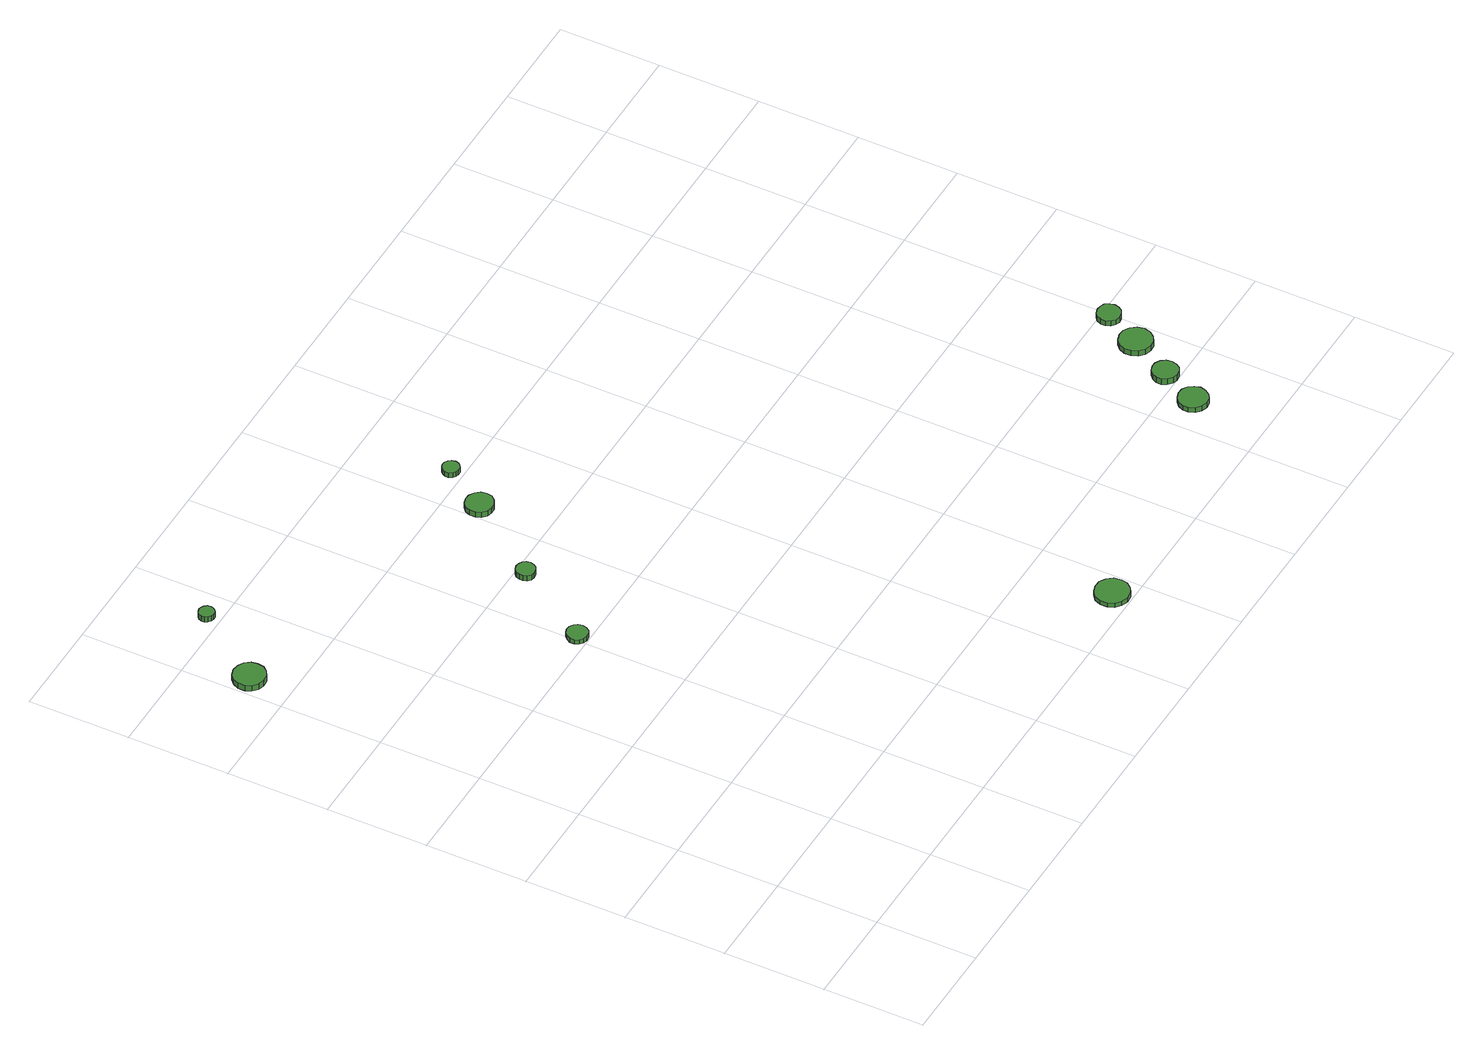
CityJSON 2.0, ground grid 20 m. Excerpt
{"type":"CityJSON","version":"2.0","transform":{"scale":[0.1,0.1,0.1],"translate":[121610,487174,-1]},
"CityObjects":{
"tree1":{"type":"SolitaryVegetationObject","attributes":{"function":"something"},"geometry":[{"type":"MultiSurface","lod":"1","boundaries":[[[0,1,2,3,4,5,6,7,8,9,10,11,12,13,14]],[[15,16,17,18,19,20,21,22,23,24,25,26,27,28,29]],[[0,29,28,1]],[[1,28,27,2]],[[2,27,26,3]],[[3,26,25,4]],[[4,25,24,5]],[[5,24,23,6]],[[6,23,22,7]],[[7,22,21,8]],[[8,21,20,9]],[[9,20,19,10]],[[10,19,18,11]],[[11,18,17,12]],[[12,17,16,13]],[[13,16,15,14]],[[14,15,29,0]]]}]},
"tree2":{"type":"SolitaryVegetationObject","attributes":{"function":"something"},"geometry":[{"type":"MultiSurface","lod":"1","boundaries":[[[30,31,32,33,34,35,36,37,38,39,40,41,42,43,44]],[[45,46,47,48,49,50,51,52,53,54,55,56,57,58,59]],[[30,59,58,31]],[[31,58,57,32]],[[32,57,56,33]],[[33,56,55,34]],[[34,55,54,35]],[[35,54,53,36]],[[36,53,52,37]],[[37,52,51,38]],[[38,51,50,39]],[[39,50,49,40]],[[40,49,48,41]],[[41,48,47,42]],[[42,47,46,43]],[[43,46,45,44]],[[44,45,59,30]]]}]},
"tree3":{"type":"SolitaryVegetationObject","attributes":{"function":"something"},"geometry":[{"type":"MultiSurface","lod":"1","boundaries":[[[60,61,62,63,64,65,66,67,68,69,70,71,72,73,74]],[[75,76,77,78,79,80,81,82,83,84,85,86,87,88,89]],[[60,89,88,61]],[[61,88,87,62]],[[62,87,86,63]],[[63,86,85,64]],[[64,85,84,65]],[[65,84,83,66]],[[66,83,82,67]],[[67,82,81,68]],[[68,81,80,69]],[[69,80,79,70]],[[70,79,78,71]],[[71,78,77,72]],[[72,77,76,73]],[[73,76,75,74]],[[74,75,89,60]]]}]},
"tree4":{"type":"SolitaryVegetationObject","attributes":{"function":"something"},"geometry":[{"type":"MultiSurface","lod":"1","boundaries":[[[90,91,92,93,94,95,96,97,98,99,100,101,102,103,104]],[[105,106,107,108,109,110,111,112,113,114,115,116,117,118,119]],[[90,119,118,91]],[[91,118,117,92]],[[92,117,116,93]],[[93,116,115,94]],[[94,115,114,95]],[[95,114,113,96]],[[96,113,112,97]],[[97,112,111,98]],[[98,111,110,99]],[[99,110,109,100]],[[100,109,108,101]],[[101,108,107,102]],[[102,107,106,103]],[[103,106,105,104]],[[104,105,119,90]]]}]},
"tree5":{"type":"SolitaryVegetationObject","attributes":{"function":"something"},"geometry":[{"type":"MultiSurface","lod":"1","boundaries":[[[120,121,122,123,124,125,126,127,128,129,130,131,132,133,134]],[[135,136,137,138,139,140,141,142,143,144,145,146,147,148,149]],[[120,149,148,121]],[[121,148,147,122]],[[122,147,146,123]],[[123,146,145,124]],[[124,145,144,125]],[[125,144,143,126]],[[126,143,142,127]],[[127,142,141,128]],[[128,141,140,129]],[[129,140,139,130]],[[130,139,138,131]],[[131,138,137,132]],[[132,137,136,133]],[[133,136,135,134]],[[134,135,149,120]]]}]},
"tree6":{"type":"SolitaryVegetationObject","attributes":{"function":"something"},"geometry":[{"type":"MultiSurface","lod":"1","boundaries":[[[150,151,152,153,154,155,156,157,158,159,160,161,162,163,164]],[[165,166,167,168,169,170,171,172,173,174,175,176,177,178,179]],[[150,179,178,151]],[[151,178,177,152]],[[152,177,176,153]],[[153,176,175,154]],[[154,175,174,155]],[[155,174,173,156]],[[156,173,172,157]],[[157,172,171,158]],[[158,171,170,159]],[[159,170,169,160]],[[160,169,168,161]],[[161,168,167,162]],[[162,167,166,163]],[[163,166,165,164]],[[164,165,179,150]]]}]},
"tree7":{"type":"SolitaryVegetationObject","attributes":{"function":"something"},"geometry":[{"type":"MultiSurface","lod":"1","boundaries":[[[180,181,182,183,184,185,186,187,188,189,190,191,192,193,194]],[[195,196,197,198,199,200,201,202,203,204,205,206,207,208,209]],[[180,209,208,181]],[[181,208,207,182]],[[182,207,206,183]],[[183,206,205,184]],[[184,205,204,185]],[[185,204,203,186]],[[186,203,202,187]],[[187,202,201,188]],[[188,201,200,189]],[[189,200,199,190]],[[190,199,198,191]],[[191,198,197,192]],[[192,197,196,193]],[[193,196,195,194]],[[194,195,209,180]]]}]},
"tree8":{"type":"SolitaryVegetationObject","attributes":{"function":"something"},"geometry":[{"type":"MultiSurface","lod":"1","boundaries":[[[210,211,212,213,214,215,216,217,218,219,220,221,222,223,224]],[[225,226,227,228,229,230,231,232,233,234,235,236,237,238,239]],[[210,239,238,211]],[[211,238,237,212]],[[212,237,236,213]],[[213,236,235,214]],[[214,235,234,215]],[[215,234,233,216]],[[216,233,232,217]],[[217,232,231,218]],[[218,231,230,219]],[[219,230,229,220]],[[220,229,228,221]],[[221,228,227,222]],[[222,227,226,223]],[[223,226,225,224]],[[224,225,239,210]]]}]},
"tree9":{"type":"SolitaryVegetationObject","attributes":{"function":"something"},"geometry":[{"type":"MultiSurface","lod":"1","boundaries":[[[240,241,242,243,244,245,246,247,248,249,250,251,252,253,254]],[[255,256,257,258,259,260,261,262,263,264,265,266,267,268,269]],[[240,269,268,241]],[[241,268,267,242]],[[242,267,266,243]],[[243,266,265,244]],[[244,265,264,245]],[[245,264,263,246]],[[246,263,262,247]],[[247,262,261,248]],[[248,261,260,249]],[[249,260,259,250]],[[250,259,258,251]],[[251,258,257,252]],[[252,257,256,253]],[[253,256,255,254]],[[254,255,269,240]]]}]},
"tree10":{"type":"SolitaryVegetationObject","attributes":{"function":"something"},"geometry":[{"type":"MultiSurface","lod":"1","boundaries":[[[270,271,272,273,274,275,276,277,278,279,280,281,282,283,284]],[[285,286,287,288,289,290,291,292,293,294,295,296,297,298,299]],[[270,299,298,271]],[[271,298,297,272]],[[272,297,296,273]],[[273,296,295,274]],[[274,295,294,275]],[[275,294,293,276]],[[276,293,292,277]],[[277,292,291,278]],[[278,291,290,279]],[[279,290,289,280]],[[280,289,288,281]],[[281,288,287,282]],[[282,287,286,283]],[[283,286,285,284]],[[284,285,299,270]]]}]},
"tree11":{"type":"SolitaryVegetationObject","attributes":{"function":"something"},"geometry":[{"type":"MultiSurface","lod":"1","boundaries":[[[300,301,302,303,304,305,306,307,308,309,310,311,312,313,314]],[[315,316,317,318,319,320,321,322,323,324,325,326,327,328,329]],[[300,329,328,301]],[[301,328,327,302]],[[302,327,326,303]],[[303,326,325,304]],[[304,325,324,305]],[[305,324,323,306]],[[306,323,322,307]],[[307,322,321,308]],[[308,321,320,309]],[[309,320,319,310]],[[310,319,318,311]],[[311,318,317,312]],[[312,317,316,313]],[[313,316,315,314]],[[314,315,329,300]]]}]}
},
"vertices":[
[62,1280,24],[60,1292,24],[52,1303,24],[41,1309,24],[28,1311,24],[16,1307,24],[6,1298,24],[1,1286,24],[1,1273,24],[6,1262,24],[16,1253,24],[28,1249,24],[41,1250,24],[52,1257,24],[60,1267,24],[60,1267,11],[52,1257,11],[41,1250,11],[28,1249,11],[16,1253,11],[6,1262,11],[1,1273,11],[1,1286,11],[6,1298,11],[16,1307,11],[28,1311,11],[41,1309,11],[52,1303,11],[60,1292,11],[62,1280,11],
[156,1425,23],[155,1431,23],[151,1436,23],[146,1439,23],[140,1440,23],[134,1438,23],[129,1434,23],[126,1428,23],[126,1422,23],[129,1416,23],[134,1412,23],[140,1410,23],[146,1410,23],[151,1414,23],[155,1419,23],[155,1419,11],[151,1414,11],[146,1410,11],[140,1410,11],[134,1412,11],[129,1416,11],[126,1422,11],[126,1428,11],[129,1434,11],[134,1438,11],[140,1440,11],[146,1439,11],[151,1436,11],[155,1431,11],[156,1425,11],
[431,822,16],[429,831,16],[424,837,16],[417,842,16],[408,843,16],[400,840,16],[394,834,16],[390,827,16],[390,818,16],[394,810,16],[400,805,16],[408,802,16],[417,803,16],[424,807,16],[429,814,16],[429,814,6],[424,807,6],[417,803,6],[408,802,6],[400,805,6],[394,810,6],[390,818,6],[390,827,6],[394,834,6],[400,840,6],[408,843,6],[417,842,6],[424,837,6],[429,831,6],[431,822,6],
[527,978,22],[525,986,22],[521,992,22],[514,996,22],[506,997,22],[499,995,22],[493,990,22],[490,982,22],[490,975,22],[493,967,22],[499,962,22],[506,960,22],[514,961,22],[521,965,22],[525,971,22],[525,971,10],[521,965,10],[514,961,10],[506,960,10],[499,962,10],[493,967,10],[490,975,10],[490,982,10],[493,990,10],[499,995,10],[506,997,10],[514,996,10],[521,992,10],[525,986,10],[527,978,10],
[649,1132,23],[647,1143,23],[640,1152,23],[630,1158,23],[619,1159,23],[609,1156,23],[600,1148,23],[596,1138,23],[596,1127,23],[600,1117,23],[609,1109,23],[619,1106,23],[630,1107,23],[640,1112,23],[647,1121,23],[647,1121,11],[640,1112,11],[630,1107,11],[619,1106,11],[609,1109,11],[600,1117,11],[596,1127,11],[596,1138,11],[600,1148,11],[609,1156,11],[619,1159,11],[630,1158,11],[640,1152,11],[647,1143,11],[649,1132,11],
[988,36,15],[986,50,15],[977,61,15],[966,68,15],[952,69,15],[939,65,15],[928,56,15],[923,43,15],[923,29,15],[928,17,15],[939,8,15],[952,3,15],[966,5,15],[977,12,15],[986,23,15],[986,23,5],[977,12,5],[966,5,5],[952,3,5],[939,8,5],[928,17,5],[923,29,5],[923,43,5],[928,56,5],[939,65,5],[952,69,5],[966,68,5],[977,61,5],[986,50,5],[988,36,5],
[703,1224,17],[701,1231,17],[697,1237,17],[691,1240,17],[684,1241,17],[678,1239,17],[673,1234,17],[670,1228,17],[670,1221,17],[673,1214,17],[678,1210,17],[684,1208,17],[691,1208,17],[697,1212,17],[701,1217,17],[701,1217,6],[697,1212,6],[691,1208,6],[684,1208,6],[678,1210,6],[673,1214,6],[670,1221,6],[670,1228,6],[673,1234,6],[678,1239,6],[684,1241,6],[691,1240,6],[697,1237,6],[701,1231,6],[703,1224,6],
[1499,149,16],[1496,160,16],[1489,170,16],[1479,176,16],[1467,177,16],[1456,173,16],[1447,165,16],[1442,155,16],[1442,143,16],[1447,132,16],[1456,124,16],[1467,120,16],[1479,121,16],[1489,127,16],[1496,137,16],[1496,137,5],[1489,127,5],[1479,121,5],[1467,120,5],[1456,124,5],[1447,132,5],[1442,143,5],[1442,155,5],[1447,165,5],[1456,173,5],[1467,177,5],[1479,176,5],[1489,170,5],[1496,160,5],[1499,149,5],
[1533,225,18],[1531,235,18],[1525,244,18],[1516,249,18],[1506,250,18],[1496,247,18],[1488,240,18],[1483,230,18],[1483,220,18],[1488,210,18],[1496,203,18],[1506,200,18],[1516,201,18],[1525,206,18],[1531,215,18],[1531,215,5],[1525,206,5],[1516,201,5],[1506,200,5],[1496,203,5],[1488,210,5],[1483,220,5],[1483,230,5],[1488,240,5],[1496,247,5],[1506,250,5],[1516,249,5],[1525,244,5],[1531,235,5],[1533,225,5],
[1587,309,17],[1584,322,17],[1576,333,17],[1565,340,17],[1552,341,17],[1539,337,17],[1529,328,17],[1524,316,17],[1524,303,17],[1529,291,17],[1539,282,17],[1552,278,17],[1565,279,17],[1576,286,17],[1584,296,17],[1584,296,5],[1576,286,5],[1565,279,5],[1552,278,5],[1539,282,5],[1529,291,5],[1524,303,5],[1524,316,5],[1529,328,5],[1539,337,5],[1552,341,5],[1565,340,5],[1576,333,5],[1584,322,5],[1587,309,5],
[1617,385,17],[1615,394,17],[1610,402,17],[1601,406,17],[1592,407,17],[1583,404,17],[1576,398,17],[1572,389,17],[1572,380,17],[1576,371,17],[1583,365,17],[1592,362,17],[1601,363,17],[1610,368,17],[1615,376,17],[1615,376,5],[1610,368,5],[1601,363,5],[1592,362,5],[1583,365,5],[1576,371,5],[1572,380,5],[1572,389,5],[1576,398,5],[1583,404,5],[1592,407,5],[1601,406,5],[1610,402,5],[1615,394,5],[1617,385,5]
]}
